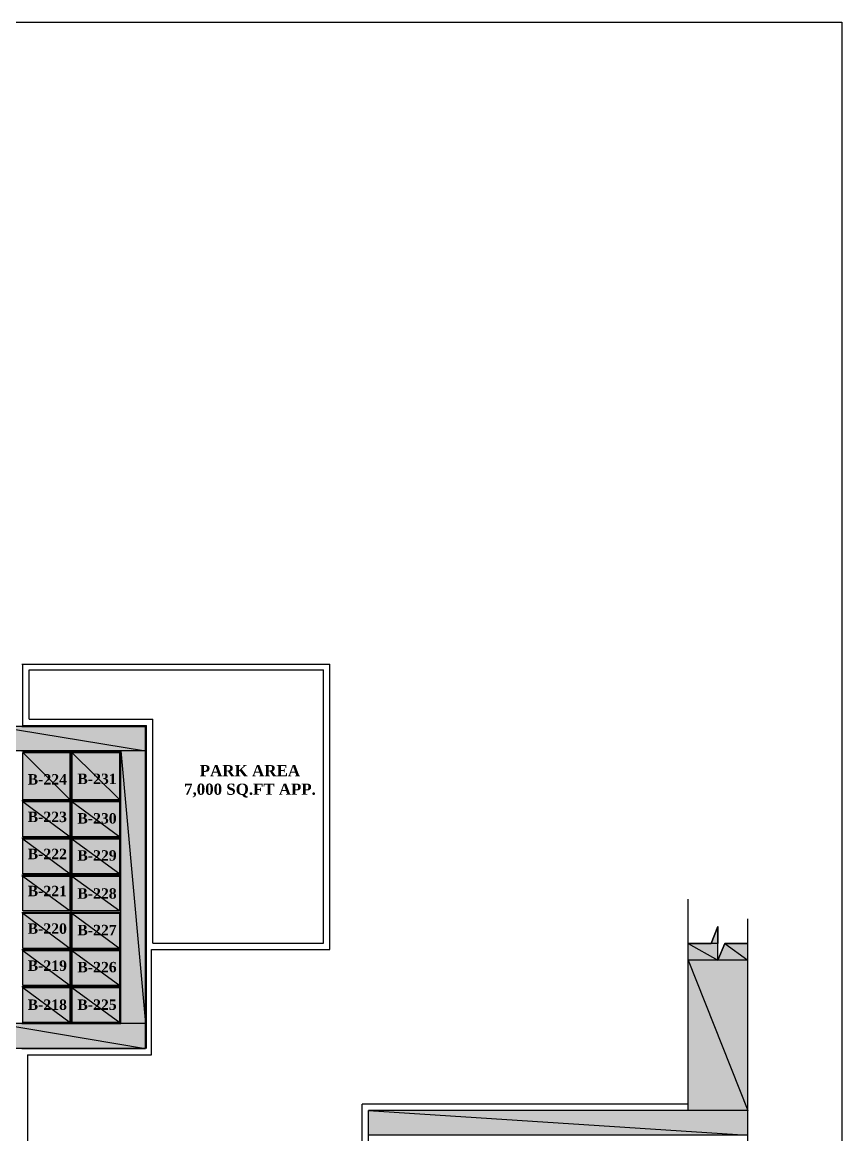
# Model space of a CAD drawing. Header units: millimetres. Extents: x 6 to 745025, y -1528 to 119936.
# Drawn here: x 132.8 to 204, y 176 to 272.6 of the extents above; entities that cross this region are included whole.
import ezdxf
from ezdxf.xclip import XClip

# ---------------------------------------------------------------- set-up
doc = ezdxf.new("R2010")
doc.units = ezdxf.units.MM
doc.header["$MEASUREMENT"] = 0
doc.header["$XCLIPFRAME"] = 0
doc.layers.get('0').update_dxf_attribs({"linetype": 'CONTINUOUS'})
doc.styles.add('Times New Roman$101H0', font='')
doc.styles.get('Times New Roman$101H0').set_extended_font_data('Times New Roman', bold=True)

# ---------------------------------------------------------------- blocks, each defined once
blk = doc.blocks.new('MF8_2')
at = {"true_color": 0x5c73b8}
h = blk.add_hatch(color=0, dxfattribs=at)
h.paths.add_polyline_path([(136.962, 209.225), (132.856, 209.225), (136.962, 205.119)])
h.paths.add_polyline_path([(132.856, 209.225), (136.962, 205.119), (132.856, 205.119)])
h = blk.add_hatch(color=0, dxfattribs=at)
h.paths.add_polyline_path([(141.28, 209.225), (137.132, 209.225), (141.28, 205.119)])
h.paths.add_polyline_path([(137.132, 209.225), (141.28, 205.119), (137.132, 205.119)])
at = {"true_color": 0x000028}
h = blk.add_hatch(color=0, dxfattribs=at)
h.paths.add_polyline_path([(136.962, 204.95), (132.856, 204.95), (136.962, 201.902)])
h.paths.add_polyline_path([(132.856, 204.95), (136.962, 201.902), (132.856, 201.902)])
h = blk.add_hatch(color=0, dxfattribs=at)
h.paths.add_polyline_path([(141.28, 204.95), (137.132, 204.95), (141.28, 201.902)])
h.paths.add_polyline_path([(137.132, 204.95), (141.28, 201.902), (137.132, 201.902)])
h = blk.add_hatch(color=0, dxfattribs=at)
h.paths.add_polyline_path([(136.962, 201.732), (132.856, 201.732), (136.962, 198.684)])
h.paths.add_polyline_path([(132.856, 201.732), (136.962, 198.684), (132.856, 198.684)])
h = blk.add_hatch(color=0, dxfattribs=at)
h.paths.add_polyline_path([(141.28, 201.732), (137.132, 201.732), (141.28, 198.684)])
h.paths.add_polyline_path([(137.132, 201.732), (141.28, 198.684), (137.132, 198.684)])
h = blk.add_hatch(color=0, dxfattribs=at)
h.paths.add_polyline_path([(136.962, 198.473), (132.856, 198.473), (136.962, 195.467)])
h.paths.add_polyline_path([(132.856, 198.473), (136.962, 195.467), (132.856, 195.467)])
h = blk.add_hatch(color=0, dxfattribs=at)
h.paths.add_polyline_path([(141.28, 198.473), (137.132, 198.473), (141.28, 195.467)])
h.paths.add_polyline_path([(137.132, 198.473), (141.28, 195.467), (137.132, 195.467)])
h = blk.add_hatch(color=0, dxfattribs=at)
h.paths.add_polyline_path([(136.962, 195.255), (132.856, 195.255), (136.962, 192.207)])
h.paths.add_polyline_path([(132.856, 195.255), (136.962, 192.207), (132.856, 192.207)])
h = blk.add_hatch(color=0, dxfattribs=at)
h.paths.add_polyline_path([(141.28, 195.255), (137.132, 195.255), (141.28, 192.207)])
h.paths.add_polyline_path([(137.132, 195.255), (141.28, 192.207), (137.132, 192.207)])
h = blk.add_hatch(color=0, dxfattribs=at)
h.paths.add_polyline_path([(136.962, 192.038), (132.856, 192.038), (136.962, 188.99)])
h.paths.add_polyline_path([(132.856, 192.038), (136.962, 188.99), (132.856, 188.99)])
h = blk.add_hatch(color=0, dxfattribs=at)
h.paths.add_polyline_path([(141.28, 192.038), (137.132, 192.038), (141.28, 188.99)])
h.paths.add_polyline_path([(137.132, 192.038), (141.28, 188.99), (137.132, 188.99)])
h = blk.add_hatch(color=0, dxfattribs=at)
h.paths.add_polyline_path([(136.962, 188.821), (132.856, 188.821), (136.962, 185.773)])
h.paths.add_polyline_path([(132.856, 188.821), (136.962, 185.773), (132.856, 185.773)])
h = blk.add_hatch(color=0, dxfattribs=at)
h.paths.add_polyline_path([(141.28, 188.821), (137.132, 188.821), (141.28, 185.773)])
h.paths.add_polyline_path([(137.132, 188.821), (141.28, 185.773), (137.132, 185.773)])
at = {"color": 0, "linetype": 'Continuous', "lineweight": 25, "true_color": 0x000007}
blk.add_lwpolyline([(5.644, 24.652), (5.644, 272.598), (203.976, 272.598), (203.976, 24.652)], close=True, dxfattribs=at)
at = {"color": 0, "linetype": 'Continuous', "lineweight": -2, "true_color": 0x5c73b8}
for points in [[(136.962, 209.225), (132.856, 209.225), (136.962, 205.119)], [(132.856, 209.225), (136.962, 205.119), (132.856, 205.119)], [(141.28, 209.225), (137.132, 209.225), (141.28, 205.119)], [(137.132, 209.225), (141.28, 205.119), (137.132, 205.119)]]:
    blk.add_lwpolyline(points, close=True, dxfattribs=at)
at = {"color": 0, "linetype": 'Continuous', "lineweight": -2, "true_color": 0x000028}
for points in [[(136.962, 204.95), (132.856, 204.95), (136.962, 201.902)], [(132.856, 204.95), (136.962, 201.902), (132.856, 201.902)], [(141.28, 204.95), (137.132, 204.95), (141.28, 201.902)], [(137.132, 204.95), (141.28, 201.902), (137.132, 201.902)], [(136.962, 201.732), (132.856, 201.732), (136.962, 198.684)], [(132.856, 201.732), (136.962, 198.684), (132.856, 198.684)], [(141.28, 201.732), (137.132, 201.732), (141.28, 198.684)], [(137.132, 201.732), (141.28, 198.684), (137.132, 198.684)], [(136.962, 198.473), (132.856, 198.473), (136.962, 195.467)], [(132.856, 198.473), (136.962, 195.467), (132.856, 195.467)], [(141.28, 198.473), (137.132, 198.473), (141.28, 195.467)], [(137.132, 198.473), (141.28, 195.467), (137.132, 195.467)], [(136.962, 195.255), (132.856, 195.255), (136.962, 192.207)], [(132.856, 195.255), (136.962, 192.207), (132.856, 192.207)], [(141.28, 195.255), (137.132, 195.255), (141.28, 192.207)], [(137.132, 195.255), (141.28, 192.207), (137.132, 192.207)], [(136.962, 192.038), (132.856, 192.038), (136.962, 188.99)], [(132.856, 192.038), (136.962, 188.99), (132.856, 188.99)], [(141.28, 192.038), (137.132, 192.038), (141.28, 188.99)], [(137.132, 192.038), (141.28, 188.99), (137.132, 188.99)], [(136.962, 188.821), (132.856, 188.821), (136.962, 185.773)], [(132.856, 188.821), (136.962, 185.773), (132.856, 185.773)], [(141.28, 188.821), (137.132, 188.821), (141.28, 185.773)], [(137.132, 188.821), (141.28, 185.773), (137.132, 185.773)]]:
    blk.add_lwpolyline(points, close=True, dxfattribs=at)

msp = doc.modelspace()

# ---------------------------------------------------------------- hatches: boundary and pattern name
at = {"true_color": 0x000078}
h = msp.add_hatch(color=0, dxfattribs=at)
h.paths.add_polyline_path([(143.524, 211.469), (130.612, 211.469), (143.524, 209.352)])
h.paths.add_polyline_path([(130.612, 211.469), (143.524, 209.352), (130.612, 209.352)])
h = msp.add_hatch(color=0, dxfattribs=at)
h.paths.add_polyline_path([(143.524, 209.352), (141.365, 209.352), (143.524, 185.688)])
h.paths.add_polyline_path([(141.365, 209.352), (143.524, 185.688), (141.365, 185.688)])
msp.add_hatch(color=0, dxfattribs=at).paths.add_polyline_path([(193.223, 194.112), (193.223, 192.631), (192.631, 192.631)])
h = msp.add_hatch(color=0, dxfattribs=at)
h.paths.add_polyline_path([(193.223, 192.631), (190.641, 192.631), (193.223, 191.191)])
h.paths.add_polyline_path([(190.641, 192.631), (193.223, 191.191), (190.641, 191.191)])
h = msp.add_hatch(color=0, dxfattribs=at)
h.paths.add_polyline_path([(195.806, 192.631), (193.816, 192.631), (195.806, 191.191)])
h.paths.add_polyline_path([(193.816, 192.631), (195.806, 191.191), (193.223, 191.191)])
h = msp.add_hatch(color=0, dxfattribs=at)
h.paths.add_polyline_path([(195.806, 191.191), (190.641, 191.191), (195.806, 178.153)])
h.paths.add_polyline_path([(190.641, 191.191), (195.806, 178.153), (190.641, 178.153)])
h = msp.add_hatch(color=0, dxfattribs=at)
h.paths.add_polyline_path([(143.524, 185.688), (130.612, 185.688), (143.524, 183.529)])
h.paths.add_polyline_path([(130.612, 185.688), (143.524, 183.529), (130.612, 183.529)])
h = msp.add_hatch(color=0, dxfattribs=at)
h.paths.add_polyline_path([(195.806, 178.153), (162.87, 178.153), (195.806, 175.994)])
h.paths.add_polyline_path([(162.87, 178.153), (195.806, 175.994), (162.87, 175.994)])

# ---------------------------------------------------------------- linework, layer by layer
at = {"color": 0, "linetype": 'Continuous', "lineweight": 25, "true_color": 0x000007}
for p, q in [((132.771, 216.888), (159.526, 216.888)), ((132.856, 211.554), (132.856, 216.888)), ((133.406, 212.104), (133.406, 216.38)), ((133.406, 216.38), (158.976, 216.38)), ((158.976, 192.673), (158.976, 216.38)), ((159.526, 192.123), (159.526, 216.888)), ((132.856, 211.554), (143.609, 211.554)), ((133.406, 212.104), (144.159, 212.104)), ((143.609, 183.529), (143.609, 211.554)), ((144.159, 192.673), (144.159, 212.104)), ((132.771, 211.469), (143.524, 211.469)), ((143.524, 183.529), (143.524, 211.469)), ((132.771, 209.352), (141.365, 209.352)), ((132.856, 205.119), (132.856, 209.225)), ((132.856, 209.225), (136.962, 209.225)), ((136.962, 209.225), (136.962, 205.119)), ((137.047, 209.352), (137.047, 185.688)), ((137.132, 209.225), (141.28, 209.225)), ((137.132, 209.225), (137.132, 205.119)), ((141.28, 205.119), (141.28, 209.225)), ((141.365, 185.688), (141.365, 209.352)), ((132.771, 205.034), (141.365, 205.034)), ((132.771, 205.034), (141.365, 205.034)), ((132.856, 205.119), (136.962, 205.119)), ((132.856, 201.902), (132.856, 204.95)), ((132.856, 204.95), (136.962, 204.95)), ((136.962, 204.95), (136.962, 201.902)), ((137.132, 205.119), (141.28, 205.119)), ((137.132, 204.95), (141.28, 204.95)), ((137.132, 204.95), (137.132, 201.902)), ((141.28, 201.902), (141.28, 204.95)), ((132.856, 201.902), (136.962, 201.902)), ((137.132, 201.902), (141.28, 201.902)), ((132.771, 201.817), (141.365, 201.817)), ((132.856, 198.684), (132.856, 201.732)), ((132.856, 201.732), (136.962, 201.732)), ((136.962, 201.732), (136.962, 198.684)), ((137.132, 201.732), (141.28, 201.732)), ((137.132, 201.732), (137.132, 198.684)), ((141.28, 198.684), (141.28, 201.732)), ((132.771, 198.6), (141.365, 198.6)), ((132.771, 198.473), (136.962, 198.473)), ((132.856, 198.684), (136.962, 198.684)), ((132.856, 195.467), (132.856, 198.473)), ((136.962, 198.473), (136.962, 195.467)), ((137.132, 198.684), (141.28, 198.684)), ((137.132, 198.473), (141.28, 198.473)), ((137.132, 198.473), (137.132, 195.467)), ((141.28, 195.467), (141.28, 198.473)), ((190.641, 178.153), (190.641, 196.483)), ((132.771, 195.34), (141.365, 195.34)), ((132.856, 195.467), (136.962, 195.467)), ((132.856, 192.207), (132.856, 195.255)), ((132.856, 195.255), (136.962, 195.255)), ((136.962, 195.255), (136.962, 192.207)), ((137.132, 195.467), (141.28, 195.467)), ((137.132, 195.255), (141.28, 195.255)), ((137.132, 195.255), (137.132, 192.207)), ((141.28, 192.207), (141.28, 195.255)), ((195.806, 104.662), (195.806, 194.79)), ((132.856, 192.207), (136.962, 192.207)), ((137.132, 192.207), (141.28, 192.207)), ((144.159, 192.673), (158.976, 192.673)), ((190.641, 192.631), (192.631, 192.631)), ((193.816, 192.631), (195.806, 192.631)), ((132.771, 192.123), (141.365, 192.123)), ((132.856, 188.99), (132.856, 192.038)), ((132.856, 192.038), (136.962, 192.038)), ((136.962, 192.038), (136.962, 188.99)), ((137.132, 192.038), (141.28, 192.038)), ((137.132, 192.038), (137.132, 188.99)), ((141.28, 188.99), (141.28, 192.038)), ((144.032, 182.979), (144.032, 192.123)), ((144.032, 192.123), (159.526, 192.123)), ((132.771, 188.905), (141.365, 188.905)), ((132.856, 188.99), (136.962, 188.99)), ((132.856, 185.773), (132.856, 188.821)), ((132.856, 188.821), (136.962, 188.821)), ((136.962, 188.821), (136.962, 185.773)), ((137.132, 188.99), (141.28, 188.99)), ((137.132, 188.821), (141.28, 188.821)), ((137.132, 188.821), (137.132, 185.773)), ((141.28, 185.773), (141.28, 188.821)), ((132.771, 185.688), (141.365, 185.688)), ((132.856, 185.773), (136.962, 185.773)), ((137.132, 185.773), (141.28, 185.773)), ((132.771, 183.529), (143.524, 183.529)), ((133.279, 182.979), (144.032, 182.979)), ((133.279, 182.979), (133.279, 166.003)), ((162.32, 166.003), (162.32, 178.703)), ((190.641, 178.703), (162.32, 178.703)), ((162.87, 165.453), (162.87, 178.153)), ((190.641, 178.153), (162.87, 178.153))]:
    msp.add_line(p, q, dxfattribs=at)
msp.add_lwpolyline([(5.644, 272.598), (203.976, 272.598), (203.976, 24.652), (5.644, 24.652)], close=True, dxfattribs=at)
at = {"color": 0, "linetype": 'Continuous', "lineweight": -2, "true_color": 0x000078}
for points in [[(143.524, 211.469), (130.612, 211.469), (143.524, 209.352)], [(130.612, 211.469), (143.524, 209.352), (130.612, 209.352)], [(143.524, 209.352), (141.365, 209.352), (143.524, 185.688)], [(141.365, 209.352), (143.524, 185.688), (141.365, 185.688)], [(193.223, 194.112), (193.223, 192.631), (192.631, 192.631)], [(193.223, 192.631), (190.641, 192.631), (193.223, 191.191)], [(190.641, 192.631), (193.223, 191.191), (190.641, 191.191)], [(193.816, 192.631), (195.806, 191.191), (193.223, 191.191)], [(195.806, 192.631), (193.816, 192.631), (195.806, 191.191)], [(195.806, 191.191), (190.641, 191.191), (195.806, 178.153)], [(190.641, 191.191), (195.806, 178.153), (190.641, 178.153)], [(143.524, 185.688), (130.612, 185.688), (143.524, 183.529)], [(130.612, 185.688), (143.524, 183.529), (130.612, 183.529)], [(195.806, 178.153), (162.87, 178.153), (195.806, 175.994)], [(162.87, 178.153), (195.806, 175.994), (162.87, 175.994)]]:
    msp.add_lwpolyline(points, close=True, dxfattribs=at)
at = {"color": 0, "linetype": 'Continuous', "lineweight": 25, "true_color": 0x000007}
msp.add_lwpolyline([(193.816, 192.631), (193.223, 191.191), (193.223, 194.112), (192.631, 192.631)], dxfattribs=at)

# ---------------------------------------------------------------- block references
at = {"color": 0, "true_color": 0xffffff}
ref = msp.add_blockref('MF8_2', (0, 0), dxfattribs=at)
XClip(ref).set_block_clipping_path([(5.6444444444, 24.6521108045), (204.0184400104, 24.6521108045), (204.0184400104, 272.6407719282), (5.6444444444, 272.6407719282), (5.6444444444, 24.6521108045)])

# ---------------------------------------------------------------- texts
at = {"color": 0, "true_color": 0x000007, "style": 'Times New Roman$101H0'}
for s, height, p in [('PARK AREA', 0.9756, (148.223, 207.151)), ('7,000 SQ.FT APP.', 0.97026, (146.868, 205.542)), ('B-223', 0.9043, (133.279, 203.172)), ('B-230', 0.9043, (137.597, 203.045)), ('B-222', 0.9056, (133.279, 199.954)), ('B-229', 0.9043, (137.597, 199.827)), ('B-221', 0.9056, (133.279, 196.737)), ('B-228', 0.9043, (137.597, 196.525)), ('B-220', 0.9043, (133.279, 193.477)), ('B-227', 0.9043, (137.597, 193.35)), ('B-219', 0.9043, (133.279, 190.26)), ('B-226', 0.9043, (137.597, 190.133)), ('B-218', 0.9043, (133.279, 186.873)), ('B-225', 0.9043, (137.597, 186.873))]:
    msp.add_text(s, height=height, dxfattribs=at).set_placement(p)
at = {"color": 0, "true_color": 0x000002, "style": 'Times New Roman$101H0'}
for s, height, p in [('B-224', 0.9056, (133.279, 206.431)), ('B-231', 0.9043, (137.597, 206.474))]:
    msp.add_text(s, height=height, dxfattribs=at).set_placement(p)

doc.saveas('drawing.dxf')
